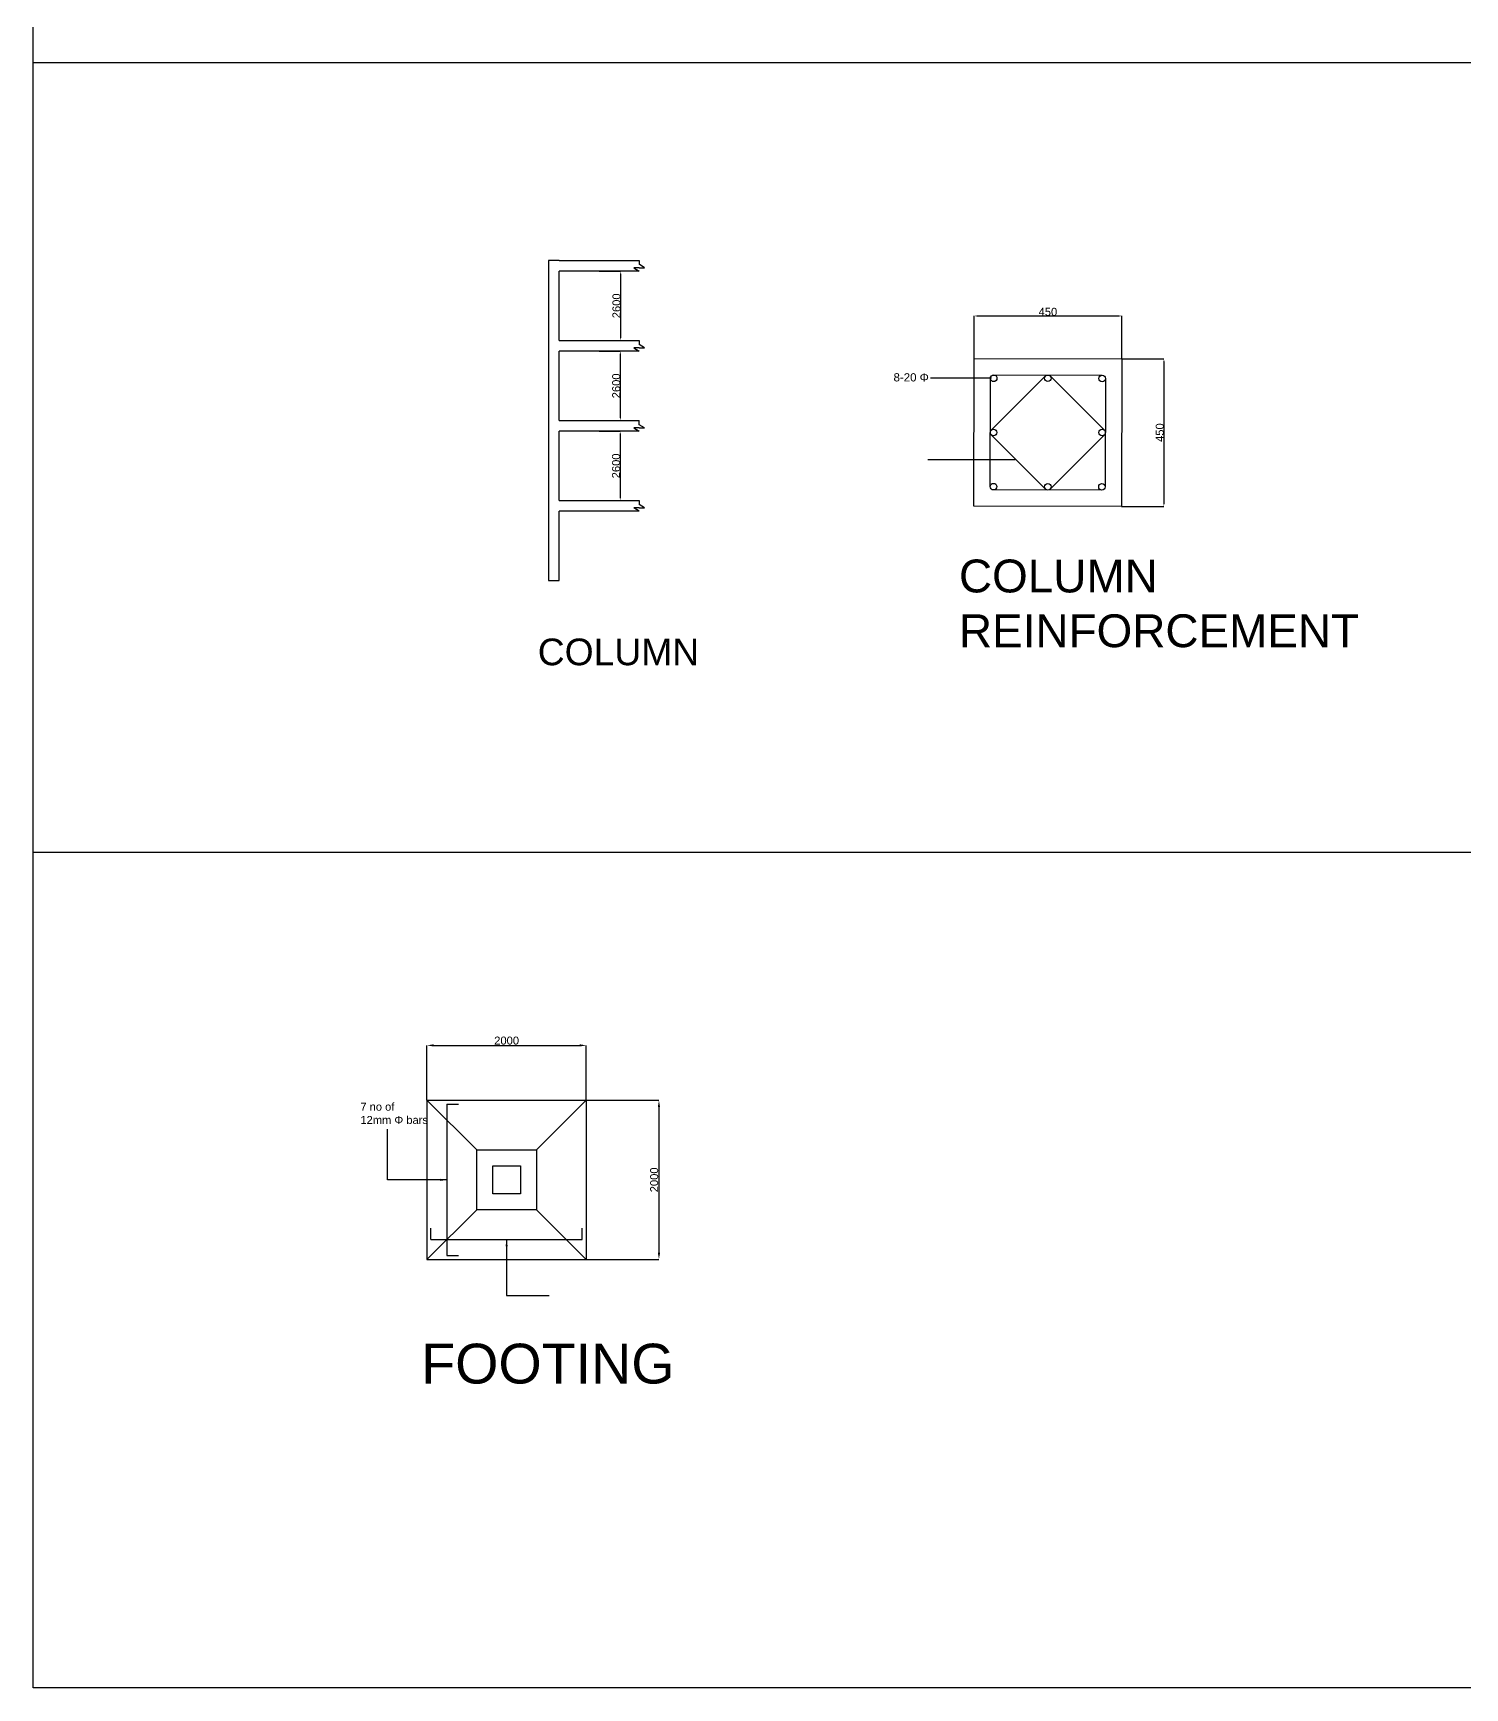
# Model space of a CAD drawing. Header units: inches. Extents: x -3102 to 105348, y -51805 to 114594.
# Drawn here: x -3102 to 50583, y -51805 to 10228 of the extents above; entities that cross this region are included whole.
import ezdxf

# ---------------------------------------------------------------- set-up
doc = ezdxf.new("R2010")
doc.units = ezdxf.units.IN
doc.header["$LTSCALE"] = 36
doc.header["$MEASUREMENT"] = 0
doc.linetypes.add('CENTER', pattern=[2, 1.25, -0.25, 0.25, -0.25])
doc.layers.get('0').update_dxf_attribs({"linetype": 'CENTER'})
doc.layers.add('dim', color=51, linetype='Continuous')
doc.styles.add('Annotative', font='arial.ttf')
doc.styles.get("Standard").update_dxf_attribs({"font": 'arial.ttf', "height": 1})
doc.dimstyles.new('Annotative', dxfattribs={"dimscale": 0, "dimtxt": 100, "dimasz": 100, "dimexe": 0.18, "dimexo": 0.0625, "dimgap": 1, "dimtad": 1, "dimtoh": 1, "dimdec": 0, "dimzin": 0, "dimdsep": 46, "dimtxsty": 'Annotative', "dimcen": 0.09, "dimclrt": 2, "dimadec": 0, "dimazin": 0, "dimtfac": 1, "dimtdec": 0, "dimtofl": 0, "dimtmove": 0, "dimatfit": 3, "dimfxl": 1, "dimtfillclr": 2, "dimtolj": 1, "dimtzin": 0, "dimarcsym": 0})
doc.dimstyles.new('ISO-25', dxfattribs={"dimtxt": 100, "dimasz": 250, "dimexe": 1.25, "dimexo": 0.625, "dimgap": 25, "dimtad": 1, "dimtoh": 1, "dimtxsty": 'Annotative', "dimcen": 2.5, "dimclrt": 2, "dimadec": 0, "dimazin": 0, "dimtfac": 1, "dimtmove": 0, "dimatfit": 3, "dimfxl": 1, "dimarcsym": 0})
doc.dimstyles.get("Standard").update_dxf_attribs({"dimtxt": 0.18, "dimasz": 0.18, "dimexe": 0.18, "dimexo": 0.0625, "dimgap": 0.09, "dimtad": 0, "dimtih": 1, "dimtoh": 1, "dimdec": 4, "dimzin": 0, "dimdsep": 46, "dimtxsty": 'Standard', "dimcen": 0.09, "dimadec": 0, "dimazin": 0, "dimtfac": 1, "dimtdec": 4, "dimtofl": 0, "dimtmove": 0, "dimatfit": 3, "dimfxl": 1, "dimtolj": 1, "dimtzin": 0, "dimarcsym": 0})

# ---------------------------------------------------------------- blocks, each defined once
blk = doc.blocks.new('*D48')
at = {"layer": 'Defpoints', "color": 0, "linetype": 'Continuous', "lineweight": -2, "ltscale": 100, "transparency": 16777216}
for p in [(18119, 1304), (18119, -1296), (18927, -1296)]:
    blk.add_point(p, dxfattribs=at)
at = {"layer": 'dim', "color": 0, "linetype": 'Continuous', "lineweight": -2, "ltscale": 100, "transparency": 16777216}
for p, q in [((18119, 1304), (18927, 1304)), ((18927, 1204), (18927, -1196)), ((18119, -1296), (18927, -1296))]:
    blk.add_line(p, q, dxfattribs=at)
for points in [[(18910, 1204), (18943, 1204), (18927, 1304)], [(18910, -1196), (18943, -1196), (18927, -1296)]]:
    blk.add_solid(points, dxfattribs=at)
at = {"layer": 'dim', "color": 1, "linetype": 'Continuous', "lineweight": -2, "ltscale": 100, "transparency": 16777216, "insert": (18772, 4), "char_height": 300, "attachment_point": 5, "rotation": 90, "style": 'Annotative'}
blk.add_mtext('\\A1;2600', dxfattribs=at)
blk = doc.blocks.new('*D49')
at = {"layer": 'Defpoints', "color": 0, "linetype": 'Continuous', "lineweight": -2, "ltscale": 100, "transparency": 16777216}
for p in [(18119, -1696), (18119, -4296), (18916, -4296)]:
    blk.add_point(p, dxfattribs=at)
at = {"layer": 'dim', "color": 0, "linetype": 'Continuous', "lineweight": -2, "ltscale": 100, "transparency": 16777216}
for p, q in [((18119, -1696), (18916, -1696)), ((18916, -1796), (18916, -4196)), ((18119, -4296), (18916, -4296))]:
    blk.add_line(p, q, dxfattribs=at)
for points in [[(18900, -1796), (18933, -1796), (18916, -1696)], [(18900, -4196), (18933, -4196), (18916, -4296)]]:
    blk.add_solid(points, dxfattribs=at)
at = {"layer": 'dim', "color": 1, "linetype": 'Continuous', "lineweight": -2, "ltscale": 100, "transparency": 16777216, "insert": (18762, -2996), "char_height": 300, "attachment_point": 5, "rotation": 90, "style": 'Annotative'}
blk.add_mtext('\\A1;2600', dxfattribs=at)
blk = doc.blocks.new('*D50')
at = {"layer": 'Defpoints', "color": 0, "linetype": 'Continuous', "lineweight": -2, "ltscale": 100, "transparency": 16777216}
for p in [(18119, -4696), (18119, -7296), (18911, -7296)]:
    blk.add_point(p, dxfattribs=at)
at = {"layer": 'dim', "color": 0, "linetype": 'Continuous', "lineweight": -2, "ltscale": 100, "transparency": 16777216}
for p, q in [((18119, -4696), (18912, -4696)), ((18911, -4796), (18911, -7196)), ((18119, -7296), (18912, -7296))]:
    blk.add_line(p, q, dxfattribs=at)
for points in [[(18895, -4796), (18928, -4796), (18911, -4696)], [(18895, -7196), (18928, -7196), (18911, -7296)]]:
    blk.add_solid(points, dxfattribs=at)
at = {"layer": 'dim', "color": 1, "linetype": 'Continuous', "lineweight": -2, "ltscale": 100, "transparency": 16777216, "insert": (18757, -5996), "char_height": 300, "attachment_point": 5, "rotation": 90, "style": 'Annotative'}
blk.add_mtext('\\A1;2600', dxfattribs=at)
blk = doc.blocks.new('*D51')
at = {"color": 0, "linetype": 'ByBlock', "lineweight": -2, "ltscale": 3, "transparency": 16777216}
for p, q in [((11667, -29774), (11667, -27718)), ((11917, -27719), (17388, -27719)), ((17638, -29774), (17638, -27718))]:
    blk.add_line(p, q, dxfattribs=at)
for points in [[(11917, -27678), (11917, -27761), (11667, -27719)], [(17388, -27678), (17388, -27761), (17638, -27719)]]:
    blk.add_solid(points, dxfattribs=at)
at = {"layer": 'Defpoints', "color": 0, "linetype": 'ByBlock', "lineweight": -2, "ltscale": 3, "transparency": 16777216}
for p in [(17638, -27719), (11667, -29774), (17638, -29774)]:
    blk.add_point(p, dxfattribs=at)
at = {"color": 1, "linetype": 'ByBlock', "ltscale": 3, "transparency": 16777216, "insert": (14653, -27541), "char_height": 300, "attachment_point": 5, "style": 'Annotative'}
blk.add_mtext('2000', dxfattribs=at)
blk = doc.blocks.new('*D52')
at = {"color": 0, "linetype": 'ByBlock', "lineweight": -2, "ltscale": 3, "transparency": 16777216}
for p, q in [((17639, -29774), (20365, -29774)), ((20364, -30024), (20364, -35495)), ((17639, -35745), (20365, -35745))]:
    blk.add_line(p, q, dxfattribs=at)
for points in [[(20323, -30024), (20406, -30024), (20364, -29774)], [(20323, -35495), (20406, -35495), (20364, -35745)]]:
    blk.add_solid(points, dxfattribs=at)
at = {"layer": 'Defpoints', "color": 0, "linetype": 'ByBlock', "lineweight": -2, "ltscale": 3, "transparency": 16777216}
for p in [(17638, -29774), (17638, -35745), (20364, -35745)]:
    blk.add_point(p, dxfattribs=at)
at = {"color": 1, "linetype": 'ByBlock', "ltscale": 3, "transparency": 16777216, "insert": (20186, -32760), "char_height": 300, "attachment_point": 5, "rotation": 90, "style": 'Annotative'}
blk.add_mtext('2000', dxfattribs=at)
blk = doc.blocks.new('*D53')
at = {"layer": 'Defpoints', "color": 0, "linetype": 'Continuous', "lineweight": -2, "ltscale": 30, "transparency": 16777216}
for p in [(37719, -376), (32178, -1971), (37719, -1978)]:
    blk.add_point(p, dxfattribs=at)
at = {"layer": 'dim', "color": 0, "linetype": 'Continuous', "lineweight": -2, "ltscale": 30, "transparency": 16777216}
for p, q in [((32178, -1971), (32178, -376)), ((32278, -376), (37619, -376)), ((37719, -1978), (37719, -376))]:
    blk.add_line(p, q, dxfattribs=at)
for points in [[(32278, -360), (32278, -393), (32178, -376)], [(37619, -360), (37619, -393), (37719, -376)]]:
    blk.add_solid(points, dxfattribs=at)
at = {"layer": 'dim', "color": 1, "linetype": 'Continuous', "lineweight": -2, "ltscale": 30, "transparency": 16777216, "insert": (34948, -222), "char_height": 300, "attachment_point": 5, "style": 'Annotative'}
blk.add_mtext('\\A1;450', dxfattribs=at)
blk = doc.blocks.new('*D54')
at = {"layer": 'Defpoints', "color": 0, "linetype": 'Continuous', "lineweight": -2, "ltscale": 30, "transparency": 16777216}
for p in [(37719, -1978), (37712, -7519), (39296, -7519)]:
    blk.add_point(p, dxfattribs=at)
at = {"layer": 'dim', "color": 0, "linetype": 'Continuous', "lineweight": -2, "ltscale": 30, "transparency": 16777216}
for p, q in [((37719, -1978), (39296, -1978)), ((39296, -2078), (39296, -7419)), ((37712, -7519), (39296, -7519))]:
    blk.add_line(p, q, dxfattribs=at)
for points in [[(39279, -2078), (39313, -2078), (39296, -1978)], [(39279, -7419), (39313, -7419), (39296, -7519)]]:
    blk.add_solid(points, dxfattribs=at)
at = {"layer": 'dim', "color": 1, "linetype": 'Continuous', "lineweight": -2, "ltscale": 30, "transparency": 16777216, "insert": (39142, -4748), "char_height": 300, "attachment_point": 5, "rotation": 90, "style": 'Annotative'}
blk.add_mtext('\\A1;450', dxfattribs=at)

msp = doc.modelspace()

# ---------------------------------------------------------------- linework, layer by layer
at = {"linetype": 'ByBlock', "ltscale": 3}
for p, q in [((16619, 1704.137), (19619, 1704.137)), ((19619, 1304.137), (16619, 1304.137)), ((19619, 1434.137), (19419, 1434.137)), ((19419, 1434.137), (19619, 1304.137)), ((19619, 1704.137), (19619, 1569.996)), ((19819, 1434.137), (19619, 1569.996)), ((19619, 1434.137), (19819, 1434.137)), ((16619, -1295.863), (19619, -1295.863)), ((19619, -1695.863), (16619, -1695.863)), ((19619, -1565.863), (19419, -1565.863)), ((19419, -1565.863), (19619, -1695.863)), ((19619, -1295.863), (19619, -1447.015)), ((19819, -1565.863), (19619, -1447.015)), ((19619, -1565.863), (19819, -1565.863)), ((16619, -4295.863), (19619, -4295.863)), ((19619, -4455.783), (19619, -4295.863)), ((19619, -4695.863), (16619, -4695.863)), ((19619, -4565.863), (19419, -4565.863)), ((19419, -4565.863), (19619, -4695.863)), ((19819, -4565.863), (19619, -4455.783)), ((19619, -4565.863), (19819, -4565.863)), ((16619, -7295.863), (19619, -7295.863)), ((19619, -7295.863), (19619, -7446.91)), ((19619, -7695.863), (16619, -7695.863)), ((19619, -7565.863), (19419, -7565.863)), ((19619, -7695.863), (19419, -7565.863)), ((19819, -7565.863), (19619, -7446.91)), ((19619, -7565.863), (19819, -7565.863)), ((11667.02, -29774.313), (11667.02, -35745.343)), ((11667.02, -29774.313), (17638.05, -29774.313)), ((13532.967, -31640.26), (11667.02, -29774.313)), ((15772.103, -31640.26), (17638.05, -29774.313)), ((17638.05, -29774.313), (17638.05, -35745.343)), ((12413.399, -29923.589), (12413.399, -35596.068)), ((12413.399, -29923.589), (12843.313, -29923.589)), ((13532.967, -33879.397), (11667.02, -35745.343)), ((15772.103, -33879.397), (17638.05, -35745.343)), ((11816.296, -34998.965), (11816.296, -34569.051)), ((17488.774, -34998.965), (17488.774, -34569.051)), ((11816.296, -34998.965), (17488.774, -34998.965)), ((11667.02, -35745.343), (17638.05, -35745.343)), ((12413.399, -35596.068), (12843.313, -35596.068))]:
    msp.add_line(p, q, dxfattribs=at)
at = {"color": 0, "linetype": 'Continuous', "ltscale": 7}
for p, q in [((32824.078, -4656.128), (34859.786, -2625.558)), ((32911.039, -2589.652), (32911.039, -2587.2)), ((35033.922, -2625.772), (37063.864, -4660.604)), ((36978.87, -2593.026), (36978.87, -2592.612)), ((37101.959, -2712.738), (37102.15, -2712.738)), ((34855.603, -6863.565), (32823.935, -4830.346)), ((37063.651, -4834.748), (35029.67, -6863.706)), ((32787.902, -6773.93), (32787.115, -6773.93)), ((37096.894, -6778.977), (37097.511, -6778.977)), ((32911.039, -6897.066), (32911.039, -6897.139)), ((36974.375, -6902.114), (36974.375, -6902.392))]:
    msp.add_line(p, q, dxfattribs=at)
at = {"linetype": 'ByBlock', "ltscale": 3}
for points in [[(16619, 1704.137), (16219, 1704.137), (16219, -10295.863), (16619, -10295.863), (16619, -7695.863)], [(16619, -1295.863), (16619, 1304.137)], [(16619, -4295.863), (16619, -1695.863)], [(16619, -7295.863), (16619, -4695.863)]]:
    msp.add_lwpolyline(points, dxfattribs=at)
at = {"color": 0, "linetype": 'Continuous', "ltscale": 7}
msp.add_lwpolyline([(37711.621, -7519.029), (32170.477, -7511.865), (32177.64, -1970.722), (37718.784, -1977.885)], close=True, dxfattribs=at)
for points in [[(32787.115, -6773.93), (32792.384, -2697.508)], [(32911.039, -2587.353), (36978.87, -2592.612)], [(37102.15, -2712.738), (37096.878, -6791.454)], [(36974.375, -6902.392), (32911.039, -6897.139)]]:
    msp.add_lwpolyline(points, dxfattribs=at)
at = {"linetype": 'ByBlock', "ltscale": 3}
for points in [[(13532.967, -31640.26), (15772.103, -31640.26), (15772.103, -33879.397), (13532.967, -33879.397)], [(14130.07, -32237.363), (15175, -32237.363), (15175, -33282.293), (14130.07, -33282.293)]]:
    msp.add_lwpolyline(points, close=True, dxfattribs=at)
at = {"color": 0, "linetype": 'Continuous', "ltscale": 7}
for centre, radius in [((32914.575, -2712.738), 123.137), ((34946.746, -2712.738), 122.769), ((36978.87, -2716.162), 123.137), ((32911.039, -4743.309), 121.527), ((36976.688, -4747.57), 122.909), ((32911.039, -6773.93), 123.137), ((34942.707, -6776.528), 123.238), ((36974.375, -6778.977), 123.137)]:
    msp.add_circle(centre, radius, dxfattribs=at)
at = {"layer": 'Defpoints', "linetype": 'Continuous', "lineweight": -2, "ltscale": 30}
for p, q in [((-3101.5, 9121.637), (105347.5, 9121.637)), ((32177.64, -1970.722), (32178.609, -1221.034)), ((37718.784, -1977.885), (37718.784, -1221.034)), ((-3101.5, -20469.863), (105347.5, -20469.863))]:
    msp.add_line(p, q, dxfattribs=at)
msp.add_lwpolyline([(-3101.5, 58838.637), (105347.5, 58838.637), (105347.5, -51804.863), (-3101.5, -51804.863)], close=True, dxfattribs=at)

# ---------------------------------------------------------------- texts
at = {"linetype": 'ByBlock', "ltscale": 3}
msp.add_text('COLUMN', height=1000, dxfattribs=at).set_placement((15820.292, -13468.266))
at = {"color": 1, "ltscale": 7, "insert": (29160.286, -2522.218), "char_height": 307.8416, "attachment_point": 1}
msp.add_mtext_dynamic_manual_height_columns('8-20 Φ', width=2196.84154, gutter_width=153.921, heights=[0], dxfattribs=at)
at = {"color": 0, "ltscale": 7, "attachment_point": 1}
for s, width, gutter_width, heights, insert, char_height in [('COLUMN REINFORCEMENT', 12943.1077, 153.921, [0], (31612.7, -9507.719), 1231.3663), ('FOOTING', 12773.46646, 37.319, [617.875], (11449.88, -38902.565), 1492.7576)]:
    msp.add_mtext_dynamic_manual_height_columns(s, width=width, gutter_width=gutter_width, heights=heights, dxfattribs=dict(at, insert=insert, char_height=char_height))
at = {"color": 1, "linetype": 'ByBlock', "ltscale": 3, "insert": (9170.413, -29867.912), "char_height": 298.55151, "attachment_point": 1}
msp.add_mtext('{\\C0;7 no of \\P12mm Φ bars}', dxfattribs=at)

# ---------------------------------------------------------------- dimensions: what is measured, and where the dimension line sits
at = {"color": 1, "linetype": 'ByBlock', "ltscale": 3}
dim = msp.add_linear_dim(base=(17638.05, -27719.419), p1=(11667.02, -29774.313), p2=(17638.05, -29774.313), text='2000', dimstyle='ISO-25', override={"dimtxt": 300, "dimclrt": 1}, dxfattribs=at)
dim.commit()
dim.dimension.update_dxf_attribs({"geometry": '*D51', "text_midpoint": (14652.535, -27541.247)})
dim = msp.add_linear_dim(base=(20364.223, -35745.343), p1=(17638.05, -29774.313), p2=(17638.05, -35745.343), angle=90, text='2000', dimstyle='ISO-25', override={"dimtxt": 300, "dimclrt": 1}, dxfattribs=at)
dim.commit()
dim.dimension.update_dxf_attribs({"geometry": '*D52', "text_midpoint": (20186.051, -32759.828)})
at = {"layer": 'dim', "color": 1, "linetype": 'Continuous', "lineweight": -2, "ltscale": 100}
for base, p1, p2, picture, middle in [((18926.593, -1295.863), (18119, 1304.137), (18119, -1295.863), '*D48', (18772.421, 4.137)), ((18916.171, -4295.863), (18119, -1695.863), (18119, -4295.863), '*D49', (18762, -2995.863)), ((18911.466, -7295.863), (18119, -4695.863), (18119, -7295.863), '*D50', (18757.295, -5995.863))]:
    dim = msp.add_linear_dim(base=base, p1=p1, p2=p2, angle=90, dimstyle='Annotative', override={"dimtxt": 300, "dimclrt": 1}, dxfattribs=at)
    dim.commit()
    dim.dimension.update_dxf_attribs({"geometry": picture, "text_midpoint": middle})
at = {"layer": 'dim', "color": 1, "linetype": 'Continuous', "lineweight": -2, "ltscale": 30}
dim = msp.add_linear_dim(base=(37718.784, -376.39), p1=(32177.64, -1970.722), p2=(37718.784, -1977.885), text='450', dimstyle='Annotative', override={"dimtxt": 300, "dimclrt": 1}, dxfattribs=at)
dim.commit()
dim.dimension.update_dxf_attribs({"geometry": '*D53', "text_midpoint": (34948.212, -222.218)})
dim = msp.add_linear_dim(base=(39295.97, -7519.029), p1=(37718.784, -1977.885), p2=(37711.621, -7519.029), angle=90, text='450', dimstyle='Annotative', override={"dimtxt": 300, "dimclrt": 1}, dxfattribs=at)
dim.commit()
dim.dimension.update_dxf_attribs({"geometry": '*D54', "text_midpoint": (39141.799, -4748.457)})

# ---------------------------------------------------------------- leaders
at = {"color": 0, "linetype": 'Continuous', "ltscale": 7}
for points in [[(32837, -2712.657), (30545.727, -2712.657)], [(33722.566, -5764.253), (30451.729, -5764.253)]]:
    msp.add_leader(points, dimstyle='Standard', override={"dimgap": 0.09, "dimtad": 0}, dxfattribs=at)
at = {"linetype": 'ByBlock', "ltscale": 3}
for points in [[(12413.399, -32759.828), (10180.847, -32759.828), (10180.847, -30862.467)], [(14652.535, -34998.965), (14652.535, -37100.624), (16253.847, -37100.624)]]:
    msp.add_leader(points, dimstyle='ISO-25', override={"dimgap": 25, "dimtad": 0}, dxfattribs=at)

doc.saveas('drawing.dxf')
